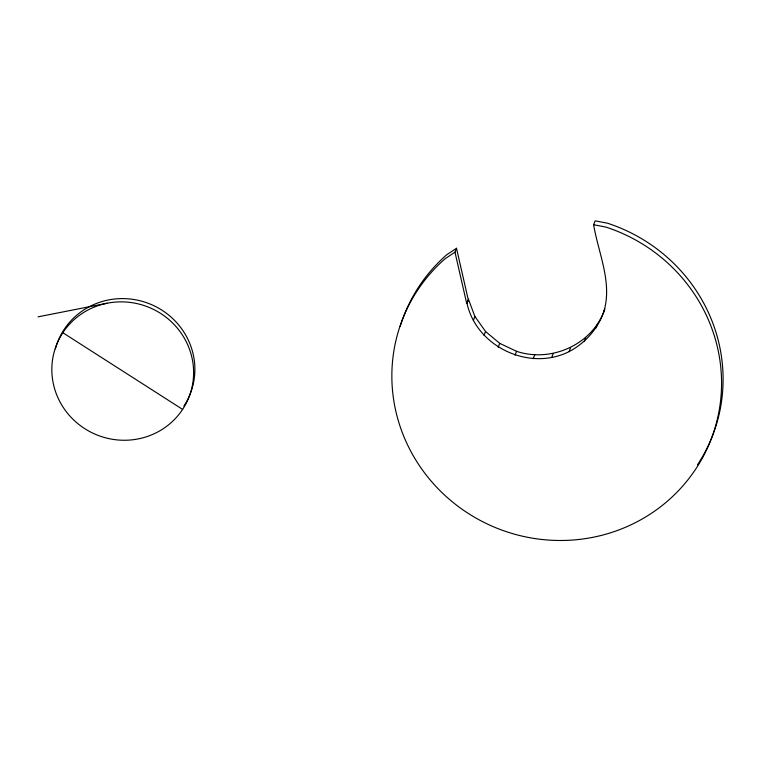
<?xml version="1.0" encoding="UTF-8"?>
<svg xmlns="http://www.w3.org/2000/svg" width="761" height="761" viewBox="0 0 761 761"><rect width="100%" height="100%" fill="white"/><g stroke="black" fill="none" stroke-linecap="round" stroke-linejoin="round"><path stroke-width="1.14" d="M466.997 303.259L468.51 299.368L466.997 303.259C476.5 346.826 529.314 371.625 569.047 351.639C585.219 343.144 597.699 328.99 603.825 311.753C612.567 282.502 598.403 253.337 593.628 224.723L595.14 220.833L607.449 223.192A165.556 160.21 21.3 0 1 697.476 464.838M466.674 303.316L454.983 252.167L456.505 248.276L446.574 254.878A165.556 160.21 21.3 0 0 400.191 326.431M473.361 320.352L474.874 316.462L468.51 299.368M484.006 335.354L485.528 331.463L474.874 316.462M498.217 347.235L499.73 343.354L485.528 331.463M515.007 355.197L516.519 351.306C551.306 363.026 593.19 344.314 604.852 308.88M533.233 358.688L534.755 354.797M551.668 357.47L553.18 353.589M569.047 351.639L570.56 347.748M584.182 341.575L585.694 337.684M596.044 327.972L597.556 324.081M603.825 311.753L604.586 309.813M454.983 252.167L445.061 258.769A165.556 160.21 21.3 0 0 456.648 505.256A165.556 160.21 21.3 0 0 703.116 456.705A165.556 160.21 21.3 0 0 605.937 227.082L593.628 224.723M38.05 316.842L107.225 303.22M499.73 343.354L516.519 351.306M62.849 332.728L182.602 409.399A71.192 68.89 21.3 0 0 125.66 302.003A71.192 68.89 21.3 0 0 59.919 401.789A71.192 68.89 21.3 0 0 182.602 409.399M456.505 248.276L468.186 299.434M55.391 348.899A71.192 68.89 21.3 0 1 152.238 304.952A71.192 68.89 21.3 0 1 183.867 406.136"/></g></svg>
